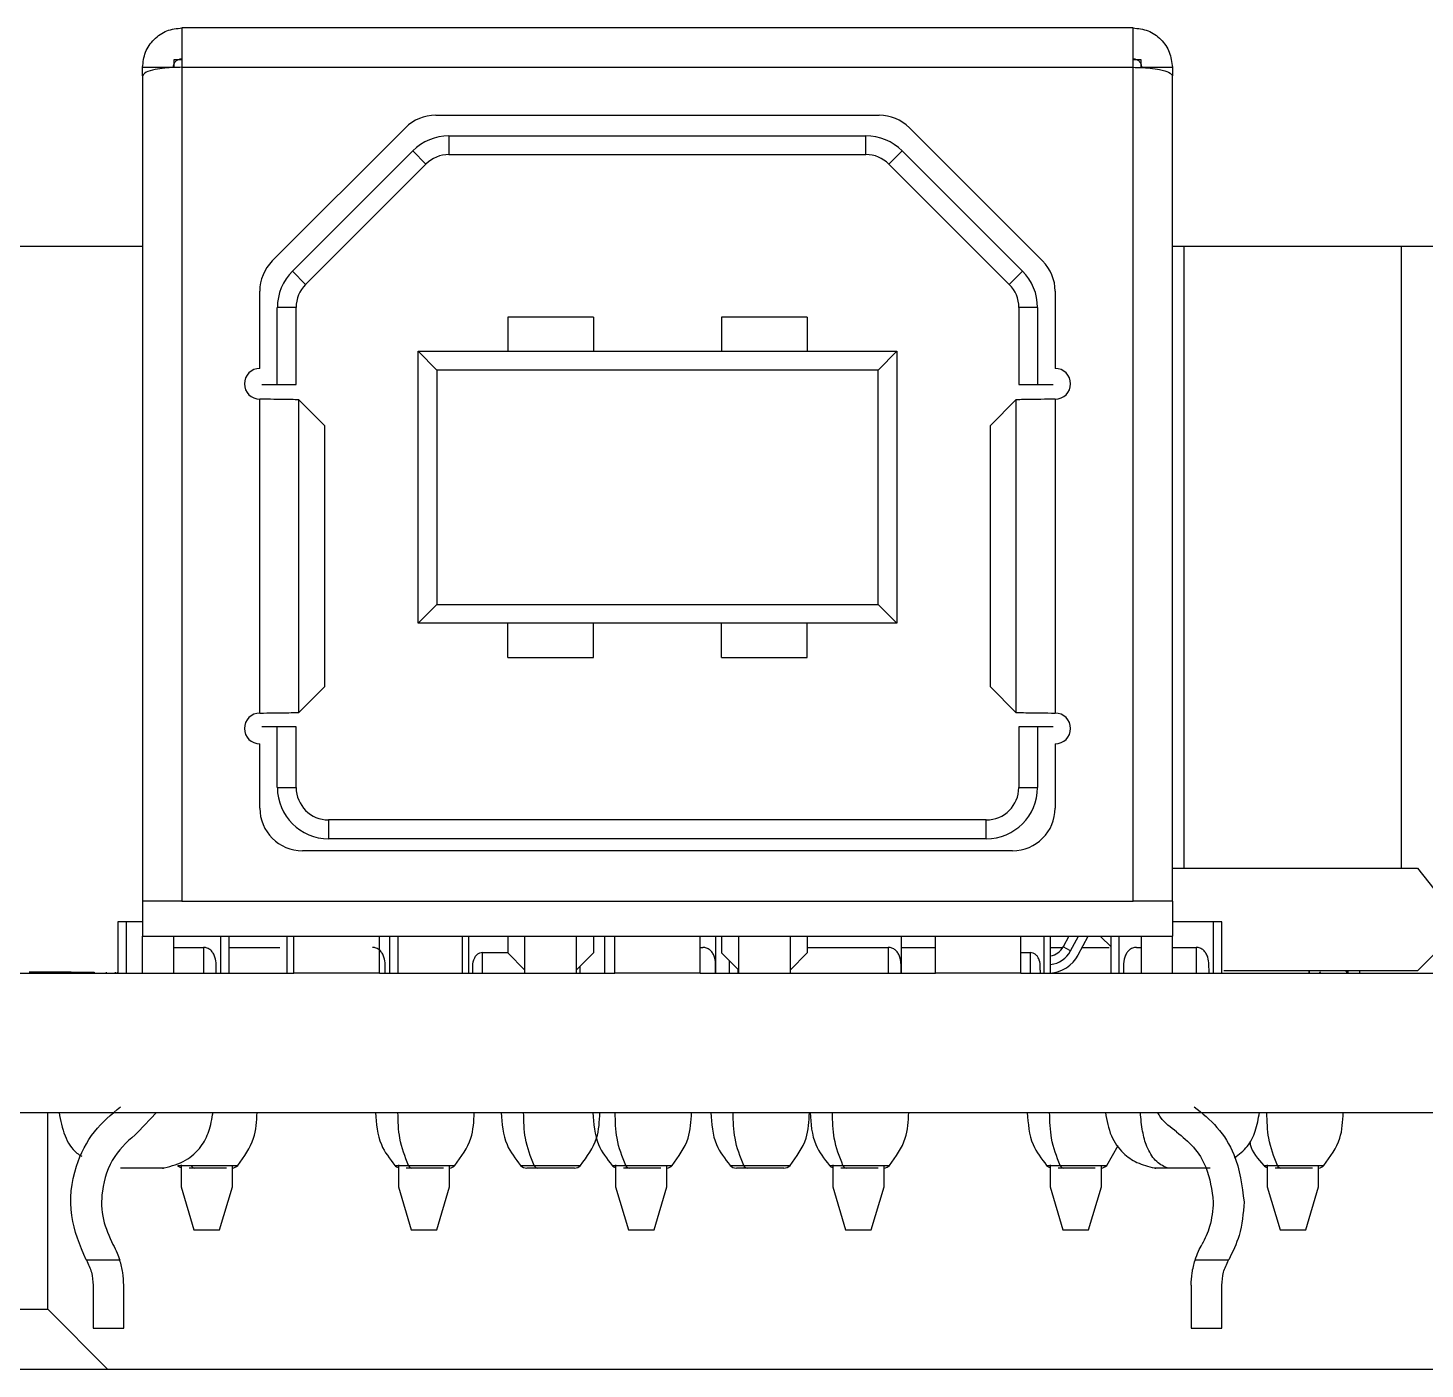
# Model space of a CAD drawing. Header units: millimetres. Extents: x -2889 to 8174, y 2447 to 8478.
# Drawn here: x 2700.736 to 2702.369, y 3463.22 to 3464.788 of the extents above; entities that cross this region are included whole.
import ezdxf

# ---------------------------------------------------------------- set-up
doc = ezdxf.new("R2010")
doc.units = ezdxf.units.MM

msp = doc.modelspace()

# ---------------------------------------------------------------- linework, layer by layer
at = {"color": 7, "linetype": 'Continuous', "lineweight": 25}
for p, q in [((2700.9157, 3464.7875), (2700.9157, 3464.7415)), ((2702.0277, 3464.7875), (2700.9157, 3464.7875)), ((2702.0277, 3464.7415), (2702.0277, 3464.7875)), ((2700.9067, 3464.7505), (2700.9157, 3464.7505)), ((2700.9067, 3464.7413), (2700.9067, 3464.7505)), ((2702.0277, 3464.7505), (2702.0367, 3464.7505)), ((2702.0367, 3464.7505), (2702.0367, 3464.7413)), ((2700.8697, 3464.7415), (2700.9057, 3464.7415)), ((2700.8697, 3464.7315), (2700.8697, 3464.7415)), ((2700.8697, 3464.7315), (2700.8697, 3463.7665)), ((2700.9157, 3464.7415), (2700.9157, 3463.7665)), ((2700.9157, 3464.7415), (2702.0277, 3464.7415)), ((2702.0277, 3463.7665), (2702.0277, 3464.7415)), ((2702.0377, 3464.7415), (2702.0737, 3464.7415)), ((2702.0737, 3464.7415), (2702.0737, 3464.7315)), ((2702.0737, 3463.7665), (2702.0737, 3464.7315)), ((2701.2124, 3464.6855), (2701.7309, 3464.6855)), ((2701.0213, 3464.5152), (2701.177, 3464.6709)), ((2701.7663, 3464.6709), (2701.922, 3464.5152)), ((2701.2279, 3464.6615), (2701.7154, 3464.6615)), ((2701.2279, 3464.6615), (2701.2279, 3464.6395)), ((2701.7154, 3464.6395), (2701.7154, 3464.6615)), ((2701.0448, 3464.5032), (2701.1855, 3464.6439)), ((2701.201, 3464.6284), (2701.1855, 3464.6439)), ((2701.2279, 3464.6395), (2701.7154, 3464.6395)), ((2701.7578, 3464.6439), (2701.7423, 3464.6284)), ((2701.7578, 3464.6439), (2701.8985, 3464.5032)), ((2701.0603, 3464.4877), (2701.201, 3464.6284)), ((2701.7423, 3464.6284), (2701.883, 3464.4877)), ((2700.5637, 3464.5325), (2700.8697, 3464.5325)), ((2702.0737, 3464.5325), (2702.0877, 3464.5325)), ((2702.0877, 3464.5325), (2702.3417, 3464.5325)), ((2702.0877, 3463.805), (2702.0877, 3464.5325)), ((2702.3417, 3464.5325), (2702.5957, 3464.5325)), ((2702.3417, 3463.805), (2702.3417, 3464.5325)), ((2701.0448, 3464.5032), (2701.0603, 3464.4877)), ((2701.883, 3464.4877), (2701.8985, 3464.5032)), ((2701.0067, 3464.3895), (2701.0067, 3464.4798)), ((2701.9367, 3464.4798), (2701.9367, 3464.3895)), ((2701.0272, 3464.3705), (2701.0272, 3464.4608)), ((2701.0492, 3464.4608), (2701.0272, 3464.4608)), ((2701.0492, 3464.3705), (2701.0492, 3464.4608)), ((2701.8942, 3464.4608), (2701.8942, 3464.3705)), ((2701.9161, 3464.4608), (2701.8942, 3464.4608)), ((2701.9161, 3464.4608), (2701.9161, 3464.3705)), ((2701.3967, 3464.4495), (2701.2967, 3464.4495)), ((2701.2967, 3464.4495), (2701.2967, 3464.4095)), ((2701.3967, 3464.4495), (2701.3967, 3464.4095)), ((2701.6467, 3464.4495), (2701.5467, 3464.4495)), ((2701.5467, 3464.4495), (2701.5467, 3464.4095)), ((2701.6467, 3464.4495), (2701.6467, 3464.4095)), ((2701.1917, 3464.4095), (2701.7517, 3464.4095)), ((2701.2136, 3464.3876), (2701.1917, 3464.4095)), ((2701.1917, 3464.0915), (2701.1917, 3464.4095)), ((2701.7517, 3464.4095), (2701.7297, 3464.3876)), ((2701.7517, 3464.4095), (2701.7517, 3464.0915)), ((2701.7297, 3464.3876), (2701.2136, 3464.3876)), ((2701.2136, 3464.3876), (2701.2136, 3464.1135)), ((2701.7297, 3464.1135), (2701.7297, 3464.3876)), ((2701.0092, 3464.3705), (2701.0272, 3464.3705)), ((2701.0272, 3464.3705), (2701.0492, 3464.3705)), ((2701.8942, 3464.3705), (2701.9161, 3464.3705)), ((2701.9161, 3464.3705), (2701.9342, 3464.3705)), ((2701.0067, 3463.9865), (2701.0067, 3464.3535)), ((2701.0525, 3463.9873), (2701.0525, 3464.3527)), ((2701.0525, 3464.3527), (2701.0822, 3464.3229)), ((2701.8611, 3464.3229), (2701.8908, 3464.3527)), ((2701.8908, 3464.3527), (2701.8908, 3463.9873)), ((2701.9367, 3464.3535), (2701.9367, 3463.9865)), ((2701.0822, 3464.3229), (2701.0822, 3464.0172)), ((2701.8611, 3464.0172), (2701.8611, 3464.3229)), ((2701.2136, 3464.1135), (2701.1917, 3464.0915)), ((2701.2136, 3464.1135), (2701.7297, 3464.1135)), ((2701.7517, 3464.0915), (2701.7297, 3464.1135)), ((2701.7517, 3464.0915), (2701.1917, 3464.0915)), ((2701.2967, 3464.0515), (2701.2967, 3464.0915)), ((2701.3967, 3464.0515), (2701.3967, 3464.0915)), ((2701.5467, 3464.0515), (2701.5467, 3464.0915)), ((2701.6467, 3464.0515), (2701.6467, 3464.0915)), ((2701.2967, 3464.0515), (2701.3967, 3464.0515)), ((2701.5467, 3464.0515), (2701.6467, 3464.0515)), ((2701.0822, 3464.0172), (2701.0525, 3463.9873)), ((2701.8908, 3463.9873), (2701.8611, 3464.0172)), ((2701.0272, 3463.9705), (2701.0092, 3463.9705)), ((2701.0272, 3463.8995), (2701.0272, 3463.9705)), ((2701.0492, 3463.9705), (2701.0272, 3463.9705)), ((2701.0492, 3463.8995), (2701.0492, 3463.9705)), ((2701.8942, 3463.9705), (2701.8942, 3463.8995)), ((2701.9161, 3463.9705), (2701.8942, 3463.9705)), ((2701.9161, 3463.9705), (2701.9161, 3463.8995)), ((2701.9342, 3463.9705), (2701.9161, 3463.9705)), ((2701.0067, 3463.8755), (2701.0067, 3463.9505)), ((2701.9367, 3463.9505), (2701.9367, 3463.8755)), ((2701.0272, 3463.8995), (2701.0492, 3463.8995)), ((2701.8942, 3463.8995), (2701.9161, 3463.8995)), ((2701.0872, 3463.8615), (2701.0872, 3463.8396)), ((2701.8562, 3463.8615), (2701.0872, 3463.8615)), ((2701.8562, 3463.8396), (2701.8562, 3463.8615)), ((2701.8562, 3463.8396), (2701.0872, 3463.8396)), ((2701.8867, 3463.8255), (2701.0567, 3463.8255)), ((2702.0737, 3463.805), (2702.3602, 3463.805)), ((2702.3602, 3463.805), (2702.4002, 3463.755)), ((2700.8697, 3463.7665), (2700.8697, 3463.7255)), ((2700.9157, 3463.7665), (2700.8697, 3463.7665)), ((2700.9157, 3463.7665), (2702.0277, 3463.7665)), ((2702.0737, 3463.7665), (2702.0277, 3463.7665)), ((2702.0737, 3463.7665), (2702.0737, 3463.7255)), ((2700.8408, 3463.7425), (2700.8408, 3463.6825)), ((2700.8508, 3463.7425), (2700.8408, 3463.7425)), ((2700.8508, 3463.6825), (2700.8508, 3463.7425)), ((2700.8697, 3463.7425), (2700.8508, 3463.7425)), ((2702.1216, 3463.7425), (2702.0737, 3463.7425)), ((2702.1216, 3463.7425), (2702.1216, 3463.6825)), ((2702.1316, 3463.7425), (2702.1216, 3463.7425)), ((2702.1316, 3463.6825), (2702.1316, 3463.7425)), ((2700.8697, 3463.7255), (2702.0737, 3463.7255)), ((2700.8697, 3463.6825), (2700.8697, 3463.7255)), ((2700.9057, 3463.7255), (2700.9057, 3463.6825)), ((2700.9708, 3463.6825), (2700.9708, 3463.7255)), ((2701.0384, 3463.7255), (2701.0384, 3463.6825)), ((2701.0467, 3463.6825), (2701.0467, 3463.7255)), ((2701.1467, 3463.6825), (2701.1467, 3463.7255)), ((2701.1684, 3463.6825), (2701.1684, 3463.7255)), ((2701.2433, 3463.7255), (2701.2433, 3463.6825)), ((2701.2967, 3463.7255), (2701.2967, 3463.706)), ((2701.3167, 3463.6825), (2701.3167, 3463.7255)), ((2701.3767, 3463.7255), (2701.3767, 3463.6825)), ((2701.3967, 3463.7255), (2701.3967, 3463.706)), ((2701.4097, 3463.7255), (2701.4097, 3463.6825)), ((2701.4217, 3463.6825), (2701.4217, 3463.7255)), ((2701.5217, 3463.6825), (2701.5217, 3463.7255)), ((2701.5397, 3463.7255), (2701.5397, 3463.6825)), ((2701.5467, 3463.7255), (2701.5467, 3463.706)), ((2701.5667, 3463.6825), (2701.5667, 3463.7255)), ((2701.6267, 3463.7255), (2701.6267, 3463.6825)), ((2701.6467, 3463.7255), (2701.6467, 3463.706)), ((2701.7565, 3463.7255), (2701.7565, 3463.6825)), ((2701.7967, 3463.6825), (2701.7967, 3463.7255)), ((2701.8967, 3463.6825), (2701.8967, 3463.7255)), ((2701.9314, 3463.6825), (2701.9314, 3463.7255)), ((2701.9526, 3463.7255), (2701.9459, 3463.7131)), ((2701.9636, 3463.7037), (2701.9753, 3463.7255)), ((2701.9902, 3463.725), (2701.9902, 3463.7255)), ((2702.0016, 3463.7136), (2701.9902, 3463.725)), ((2702.0016, 3463.7255), (2702.0016, 3463.6825)), ((2702.0377, 3463.6825), (2702.0377, 3463.7255)), ((2702.0737, 3463.6825), (2702.0737, 3463.7255)), ((2702.4002, 3463.725), (2702.3602, 3463.685)), ((2700.9057, 3463.7125), (2700.9408, 3463.7125)), ((2700.9708, 3463.7125), (2701.0303, 3463.7125)), ((2701.2673, 3463.7065), (2701.2967, 3463.7065)), ((2701.3167, 3463.686), (2701.2967, 3463.706)), ((2701.3767, 3463.686), (2701.3967, 3463.706)), ((2701.5217, 3463.7125), (2701.5247, 3463.7125)), ((2701.5667, 3463.686), (2701.5467, 3463.706)), ((2701.6267, 3463.686), (2701.6467, 3463.706)), ((2701.6467, 3463.7125), (2701.7415, 3463.7125)), ((2701.7565, 3463.7125), (2701.7967, 3463.7125)), ((2701.8967, 3463.7065), (2701.9074, 3463.7065)), ((2701.9314, 3463.7125), (2701.9456, 3463.7125)), ((2701.9548, 3463.7084), (2701.9459, 3463.7131)), ((2701.9683, 3463.7125), (2701.9997, 3463.7125)), ((2702.0316, 3463.7125), (2702.0377, 3463.7125)), ((2702.0737, 3463.7125), (2702.1016, 3463.7125)), ((2701.3808, 3463.6902), (2701.3808, 3463.6825)), ((2701.5658, 3463.6869), (2701.5658, 3463.6825)), ((2700.1797, 3463.6825), (2701.0467, 3463.6825)), ((2700.7863, 3463.6835), (2700.7369, 3463.6835)), ((2700.7863, 3463.6835), (2700.7863, 3463.6825)), ((2700.7863, 3463.6835), (2700.8132, 3463.6835)), ((2700.8132, 3463.6835), (2700.8132, 3463.6825)), ((2700.827, 3463.6835), (2700.827, 3463.6825)), ((2700.8375, 3463.6835), (2700.8375, 3463.6825)), ((2700.8401, 3463.6835), (2700.8401, 3463.6825)), ((2701.1467, 3463.6825), (2701.0467, 3463.6825)), ((2701.1467, 3463.6825), (2701.4217, 3463.6825)), ((2701.4097, 3463.6827), (2701.4097, 3463.6825)), ((2701.5217, 3463.6825), (2701.4217, 3463.6825)), ((2701.5217, 3463.6825), (2701.7967, 3463.6825)), ((2701.5397, 3463.6827), (2701.5397, 3463.6825)), ((2701.5658, 3463.6835), (2701.5667, 3463.6835)), ((2701.7565, 3463.6827), (2701.7565, 3463.6825)), ((2701.8967, 3463.6825), (2701.7967, 3463.6825)), ((2701.8967, 3463.6825), (2703.9497, 3463.6825)), ((2702.3602, 3463.685), (2702.1339, 3463.685)), ((2702.2337, 3463.685), (2702.2337, 3463.6825)), ((2702.2337, 3463.6827), (2702.2337, 3463.6825)), ((2702.2771, 3463.6845), (2702.2771, 3463.685)), ((2702.2924, 3463.685), (2702.2924, 3463.6825)), ((2702.2924, 3463.6827), (2702.2924, 3463.6825)), ((2700.1797, 3463.5195), (2705.5397, 3463.5195)), ((2700.7587, 3463.2895), (2700.7587, 3463.5195)), ((2700.8858, 3463.5195), (2700.8646, 3463.4968)), ((2701.9969, 3463.4577), (2702.0104, 3463.4808)), ((2700.9147, 3463.4583), (2700.9147, 3463.4325)), ((2701.1687, 3463.4583), (2701.1687, 3463.4325)), ((2701.4227, 3463.4583), (2701.4227, 3463.4325)), ((2701.6767, 3463.4583), (2701.6767, 3463.4325)), ((2701.9307, 3463.4583), (2701.9307, 3463.4325)), ((2702.1847, 3463.4583), (2702.1847, 3463.4325)), ((2700.8931, 3463.4545), (2700.845, 3463.4545)), ((2700.9306, 3463.4545), (2700.924, 3463.4545)), ((2700.9676, 3463.4545), (2700.9306, 3463.4545)), ((2700.9747, 3463.4325), (2700.9747, 3463.4564)), ((2701.1846, 3463.4545), (2701.178, 3463.4545)), ((2701.2216, 3463.4545), (2701.1846, 3463.4545)), ((2701.2287, 3463.4325), (2701.2287, 3463.4564)), ((2701.3315, 3463.4545), (2701.3189, 3463.4545)), ((2701.3745, 3463.4545), (2701.3315, 3463.4545)), ((2701.4386, 3463.4545), (2701.432, 3463.4545)), ((2701.4756, 3463.4545), (2701.4386, 3463.4545)), ((2701.4827, 3463.4325), (2701.4827, 3463.4564)), ((2701.5765, 3463.4545), (2701.5639, 3463.4545)), ((2701.6195, 3463.4545), (2701.5765, 3463.4545)), ((2701.6926, 3463.4545), (2701.686, 3463.4545)), ((2701.7296, 3463.4545), (2701.6926, 3463.4545)), ((2701.7367, 3463.4325), (2701.7367, 3463.4564)), ((2701.9466, 3463.4545), (2701.94, 3463.4545)), ((2701.9836, 3463.4545), (2701.9466, 3463.4545)), ((2701.9907, 3463.4325), (2701.9907, 3463.4564)), ((2702.0685, 3463.4545), (2702.0544, 3463.4545)), ((2702.1166, 3463.4545), (2702.0685, 3463.4545)), ((2702.2006, 3463.4545), (2702.194, 3463.4545)), ((2702.2376, 3463.4545), (2702.2006, 3463.4545)), ((2702.2447, 3463.4325), (2702.2447, 3463.4564)), ((2700.9147, 3463.4325), (2700.9297, 3463.3825)), ((2700.9597, 3463.3825), (2700.9747, 3463.4325)), ((2701.1687, 3463.4325), (2701.1837, 3463.3825)), ((2701.2137, 3463.3825), (2701.2287, 3463.4325)), ((2701.4227, 3463.4325), (2701.4377, 3463.3825)), ((2701.4677, 3463.3825), (2701.4827, 3463.4325)), ((2701.6767, 3463.4325), (2701.6917, 3463.3825)), ((2701.7217, 3463.3825), (2701.7367, 3463.4325)), ((2701.9307, 3463.4325), (2701.9457, 3463.3825)), ((2701.9757, 3463.3825), (2701.9907, 3463.4325)), ((2702.1847, 3463.4325), (2702.1997, 3463.3825)), ((2702.2297, 3463.3825), (2702.2447, 3463.4325)), ((2700.9297, 3463.3825), (2700.9597, 3463.3825)), ((2701.1837, 3463.3825), (2701.2137, 3463.3825)), ((2701.4377, 3463.3825), (2701.4677, 3463.3825)), ((2701.6917, 3463.3825), (2701.7217, 3463.3825)), ((2701.9457, 3463.3825), (2701.9757, 3463.3825)), ((2702.1997, 3463.3825), (2702.2297, 3463.3825)), ((2700.804, 3463.3469), (2700.8037, 3463.3473)), ((2700.8431, 3463.3469), (2700.804, 3463.3469)), ((2702.1393, 3463.3469), (2702.1003, 3463.3469)), ((2700.8117, 3463.3175), (2700.8117, 3463.2675)), ((2700.8477, 3463.2675), (2700.8477, 3463.3175)), ((2702.0957, 3463.3175), (2702.0957, 3463.2675)), ((2702.1317, 3463.2675), (2702.1317, 3463.3175)), ((2700.0587, 3463.2895), (2700.7587, 3463.2895)), ((2700.8287, 3463.2195), (2700.7587, 3463.2895)), ((2700.8117, 3463.2675), (2700.8477, 3463.2675)), ((2702.0957, 3463.2675), (2702.1317, 3463.2675)), ((2697.6625, 3463.2195), (2704.4523, 3463.2195))]:
    msp.add_line(p, q, dxfattribs=at)
at = {"color": 8, "linetype": 'Continuous', "lineweight": 25}
for p, q in [((2700.9608, 3463.7255), (2700.9608, 3463.6825)), ((2701.1584, 3463.7255), (2701.1584, 3463.6825)), ((2701.2513, 3463.6825), (2701.2513, 3463.7255)), ((2701.9234, 3463.7255), (2701.9234, 3463.6825)), ((2701.9548, 3463.7084), (2701.9639, 3463.7255)), ((2702.0116, 3463.6825), (2702.0116, 3463.7255)), ((2701.5558, 3463.6825), (2701.5558, 3463.6969)), ((2702.2791, 3463.6825), (2702.2791, 3463.685)), ((2700.9107, 3463.4577), (2700.9147, 3463.4577)), ((2700.9152, 3463.4577), (2700.9266, 3463.4577)), ((2700.9266, 3463.4577), (2700.9809, 3463.4577)), ((2701.1647, 3463.4577), (2701.1687, 3463.4577)), ((2701.1692, 3463.4577), (2701.1806, 3463.4577)), ((2701.1806, 3463.4577), (2701.2349, 3463.4577)), ((2701.3116, 3463.4577), (2701.3275, 3463.4577)), ((2701.3275, 3463.4577), (2701.3818, 3463.4577)), ((2701.4187, 3463.4577), (2701.4227, 3463.4577)), ((2701.4232, 3463.4577), (2701.4346, 3463.4577)), ((2701.4346, 3463.4577), (2701.4889, 3463.4577)), ((2701.5566, 3463.4577), (2701.5725, 3463.4577)), ((2701.5725, 3463.4577), (2701.6268, 3463.4577)), ((2701.6727, 3463.4577), (2701.6767, 3463.4577)), ((2701.6772, 3463.4577), (2701.6886, 3463.4577)), ((2701.6886, 3463.4577), (2701.7429, 3463.4577)), ((2701.9267, 3463.4577), (2701.9307, 3463.4577)), ((2701.9312, 3463.4577), (2701.9426, 3463.4577)), ((2701.9426, 3463.4577), (2701.9969, 3463.4577)), ((2702.1807, 3463.4577), (2702.1847, 3463.4577)), ((2702.1852, 3463.4577), (2702.1966, 3463.4577)), ((2702.1966, 3463.4577), (2702.2509, 3463.4577)), ((2700.844, 3463.4547), (2700.895, 3463.4547)), ((2702.0525, 3463.4547), (2702.0675, 3463.4547)), ((2702.0675, 3463.4547), (2702.1181, 3463.4547))]:
    msp.add_line(p, q, dxfattribs=at)
at = {"color": 7, "linetype": 'Continuous', "lineweight": 25}
for centre, radius, start, end in [((2701.2124, 3464.6355), 0.05, 90, 135), ((2701.7309, 3464.6355), 0.05, 45, 90), ((2701.2279, 3464.6015), 0.0599, 90, 135), ((2701.7154, 3464.6015), 0.0599, 45, 90), ((2701.2279, 3464.6015), 0.038, 90, 135), ((2701.7154, 3464.6015), 0.038, 45, 90), ((2701.0567, 3464.4798), 0.05, 135, 180), ((2701.0872, 3464.4608), 0.0599, 135, 180), ((2701.8562, 3464.4608), 0.0599, 0, 45), ((2701.8867, 3464.4798), 0.05, 0, 45), ((2701.0872, 3464.4608), 0.038, 135, 180), ((2701.8562, 3464.4608), 0.038, 0, 45), ((2701.0067, 3464.3715), 0.018, 90, 270), ((2701.9367, 3464.3715), 0.018, 0, 90), ((2701.9367, 3464.3715), 0.018, 270, 0), ((2701.0067, 3463.9685), 0.018, 90, 270), ((2701.9367, 3463.9685), 0.018, 0, 90), ((2701.9367, 3463.9685), 0.018, 270, 0), ((2701.0872, 3463.8995), 0.0599, 180, 270), ((2701.0872, 3463.8995), 0.038, 180, 270), ((2701.8562, 3463.8995), 0.0599, 270, 0), ((2701.8562, 3463.8995), 0.038, 270, 0), ((2701.0567, 3463.8755), 0.05, 180, 270), ((2701.8867, 3463.8755), 0.05, 270, 0), ((2701.9283, 3463.7225), 0.04, 273.3718, 331.8518), ((2701.9283, 3463.7225), 0.02, 278.7784, 331.8518), ((2702.2451, 3463.6845), 0.002, 270, 0), ((2702.2791, 3463.6845), 0.002, 180, 270), ((2700.918, 3463.4645), 0.01, 222.988, 250.4664), ((2700.9312, 3463.4594), 0.00493, 200.2988, 262.7168), ((2700.9736, 3463.4645), 0.01, 276.0935, 317.012), ((2701.172, 3463.4645), 0.01, 222.988, 250.4664), ((2701.1852, 3463.4594), 0.00493, 200.2988, 262.7168), ((2701.2276, 3463.4645), 0.01, 276.0935, 317.012), ((2701.3189, 3463.4645), 0.01, 222.988, 270), ((2701.3321, 3463.4594), 0.00493, 200.2988, 262.7168), ((2701.3745, 3463.4645), 0.01, 270, 317.012), ((2701.426, 3463.4645), 0.01, 222.988, 250.4664), ((2701.4392, 3463.4594), 0.00493, 200.2988, 262.7168), ((2701.4816, 3463.4645), 0.01, 276.0935, 317.012), ((2701.5639, 3463.4645), 0.01, 222.988, 270), ((2701.5771, 3463.4594), 0.00493, 200.2988, 262.7168), ((2701.6195, 3463.4645), 0.01, 270, 317.012), ((2701.68, 3463.4645), 0.01, 222.988, 250.4664), ((2701.6932, 3463.4594), 0.00493, 200.2988, 262.7168), ((2701.7356, 3463.4645), 0.01, 276.0935, 317.012), ((2701.934, 3463.4645), 0.01, 222.988, 250.4664), ((2701.9472, 3463.4594), 0.00493, 200.2988, 262.7168), ((2701.9896, 3463.4645), 0.01, 276.0935, 317.012), ((2702.188, 3463.4645), 0.01, 222.988, 250.4664), ((2702.2012, 3463.4594), 0.00493, 200.2988, 262.7168), ((2702.2436, 3463.4645), 0.01, 276.0935, 317.012), ((2700.8931, 3463.4645), 0.01, 270, 280.8786), ((2702.0544, 3463.4645), 0.01, 259.1214, 270), ((2702.0685, 3463.4577), 0.0031, 250.4075, 269.8408)]:
    msp.add_arc(centre, radius, start, end, dxfattribs=at)
at = {"color": 8, "linetype": 'Continuous', "lineweight": 25}
for centre, radius, start, end in [((2701.9283, 3463.7225), 0.03, 275.8395, 331.8518), ((2702.278, 3463.6845), 0.000837, 141.3508, 178.2804)]:
    msp.add_arc(centre, radius, start, end, dxfattribs=at)
at = {"color": 7, "linetype": 'Continuous', "lineweight": 25}
for points in [[(2700.8697, 3464.7415), (2700.8703, 3464.7476), (2700.8717, 3464.7596), (2700.8824, 3464.7748), (2700.8976, 3464.7855), (2700.9096, 3464.7869), (2700.9157, 3464.7875)], [(2702.0277, 3464.7875), (2702.0337, 3464.7869), (2702.0457, 3464.7855), (2702.0609, 3464.7748), (2702.0716, 3464.7596), (2702.073, 3464.7476), (2702.0737, 3464.7415)], [(2700.9057, 3464.7415), (2700.9058, 3464.7429), (2700.9061, 3464.7455), (2700.9084, 3464.7488), (2700.9117, 3464.7511), (2700.9143, 3464.7514), (2700.9157, 3464.7515)], [(2702.0277, 3464.7515), (2702.029, 3464.7514), (2702.0316, 3464.7511), (2702.0349, 3464.7488), (2702.0372, 3464.7455), (2702.0375, 3464.7429), (2702.0377, 3464.7415)], [(2701.0525, 3464.3527), (2701.0514, 3464.3528), (2701.0491, 3464.3529), (2701.0384, 3464.3531), (2701.0237, 3464.3533), (2701.0123, 3464.3535), (2701.0067, 3464.3535)], [(2701.9367, 3464.3535), (2701.931, 3464.3535), (2701.9196, 3464.3533), (2701.9049, 3464.3531), (2701.8942, 3464.3529), (2701.8919, 3464.3528), (2701.8908, 3464.3527)], [(2701.0067, 3463.9865), (2701.0123, 3463.9866), (2701.0237, 3463.9867), (2701.0384, 3463.9869), (2701.0491, 3463.9871), (2701.0514, 3463.9873), (2701.0525, 3463.9873)], [(2701.8908, 3463.9873), (2701.8919, 3463.9873), (2701.8942, 3463.9871), (2701.9049, 3463.9869), (2701.9196, 3463.9867), (2701.931, 3463.9866), (2701.9367, 3463.9865)]]:
    msp.add_open_spline(points, degree=3, dxfattribs=at)
for points, knots in [([(2700.9157, 3464.7415), (2700.9125, 3464.7415), (2700.9056, 3464.7414), (2700.8947, 3464.7406), (2700.8828, 3464.7388), (2700.8721, 3464.7357), (2700.8705, 3464.733), (2700.8697, 3464.7315)], [0, 0, 0, 0, 0.129551, 0.285142, 0.469624, 0.722177, 1, 1, 1, 1]), ([(2702.0277, 3464.7415), (2702.0308, 3464.7415), (2702.0377, 3464.7414), (2702.0486, 3464.7406), (2702.0605, 3464.7388), (2702.0712, 3464.7357), (2702.0728, 3464.733), (2702.0737, 3464.7315)], [0, 0, 0, 0, 0.129551, 0.285142, 0.469624, 0.722177, 1, 1, 1, 1]), ([(2700.9408, 3463.7125), (2700.9408, 3463.7106), (2700.9408, 3463.7067), (2700.9408, 3463.699), (2700.9408, 3463.6907), (2700.9408, 3463.6851), (2700.9408, 3463.6825)], [0, 0, 0, 0, 0.250903, 0.521662, 0.775477, 1, 1, 1, 1]), ([(2700.9558, 3463.6825), (2700.9558, 3463.6847), (2700.9558, 3463.6875), (2700.9558, 3463.6907), (2700.9557, 3463.6948), (2700.955, 3463.6999), (2700.9525, 3463.7057), (2700.9494, 3463.7094), (2700.9455, 3463.712), (2700.9423, 3463.7124), (2700.9408, 3463.7125)], [0, 0, 0, 0, 0.172485, 0.223651, 0.251437, 0.499994, 0.631714, 0.750415, 0.87803, 1, 1, 1, 1]), ([(2701.1534, 3463.6825), (2701.1534, 3463.6847), (2701.1534, 3463.6875), (2701.1533, 3463.6907), (2701.1532, 3463.6948), (2701.1526, 3463.6999), (2701.1501, 3463.7057), (2701.147, 3463.7094), (2701.1431, 3463.712), (2701.1399, 3463.7124), (2701.1384, 3463.7125)], [0, 0, 0, 0, 0.172485, 0.223651, 0.251437, 0.499994, 0.631714, 0.750415, 0.87803, 1, 1, 1, 1]), ([(2701.2673, 3463.7065), (2701.266, 3463.7064), (2701.2635, 3463.7062), (2701.2603, 3463.704), (2701.2579, 3463.701), (2701.2558, 3463.6961), (2701.2553, 3463.6915), (2701.2553, 3463.6865), (2701.2553, 3463.6843), (2701.2553, 3463.6825)], [0, 0, 0, 0, 0.123658, 0.250155, 0.371737, 0.50054, 0.777579, 0.829182, 1, 1, 1, 1]), ([(2701.2673, 3463.6825), (2701.2673, 3463.6846), (2701.2673, 3463.689), (2701.2673, 3463.6957), (2701.2673, 3463.7018), (2701.2673, 3463.705), (2701.2673, 3463.7065)], [0, 0, 0, 0, 0.224189, 0.476934, 0.747472, 1, 1, 1, 1]), ([(2701.5397, 3463.6846), (2701.5397, 3463.6866), (2701.5397, 3463.6892), (2701.5397, 3463.6922), (2701.5396, 3463.6961), (2701.5388, 3463.701), (2701.5361, 3463.7064), (2701.533, 3463.7097), (2701.5292, 3463.7121), (2701.5262, 3463.7124), (2701.5247, 3463.7125)], [0, 0, 0, 0, 0.168551, 0.220862, 0.251873, 0.500225, 0.630483, 0.749879, 0.877257, 1, 1, 1, 1]), ([(2701.7415, 3463.7125), (2701.7415, 3463.7108), (2701.7415, 3463.707), (2701.7415, 3463.6993), (2701.7415, 3463.6907), (2701.7415, 3463.6851), (2701.7415, 3463.6825)], [0, 0, 0, 0, 0.243502, 0.520317, 0.782298, 1, 1, 1, 1]), ([(2701.7565, 3463.6846), (2701.7565, 3463.6866), (2701.7565, 3463.6892), (2701.7565, 3463.6922), (2701.7563, 3463.6961), (2701.7556, 3463.701), (2701.7529, 3463.7064), (2701.7498, 3463.7097), (2701.746, 3463.7121), (2701.743, 3463.7124), (2701.7415, 3463.7125)], [0, 0, 0, 0, 0.168551, 0.220862, 0.251873, 0.500225, 0.630483, 0.749879, 0.877257, 1, 1, 1, 1]), ([(2701.9074, 3463.7065), (2701.9074, 3463.705), (2701.9074, 3463.7019), (2701.9074, 3463.6957), (2701.9074, 3463.689), (2701.9074, 3463.6846), (2701.9074, 3463.6825)], [0, 0, 0, 0, 0.250903, 0.521662, 0.775477, 1, 1, 1, 1]), ([(2701.9194, 3463.6825), (2701.9194, 3463.6843), (2701.9193, 3463.6865), (2701.9193, 3463.689), (2701.9193, 3463.6923), (2701.9187, 3463.6964), (2701.9167, 3463.7011), (2701.9143, 3463.704), (2701.9111, 3463.7061), (2701.9086, 3463.7064), (2701.9074, 3463.7065)], [0, 0, 0, 0, 0.172485, 0.223651, 0.251437, 0.499994, 0.631714, 0.750415, 0.87803, 1, 1, 1, 1]), ([(2702.0316, 3463.7125), (2702.03, 3463.7124), (2702.0269, 3463.7121), (2702.0229, 3463.7093), (2702.0199, 3463.7057), (2702.0172, 3463.6995), (2702.0166, 3463.6937), (2702.0166, 3463.6875), (2702.0166, 3463.6847), (2702.0166, 3463.6825)], [0, 0, 0, 0, 0.123658, 0.250155, 0.371737, 0.50054, 0.777579, 0.829182, 1, 1, 1, 1]), ([(2702.1016, 3463.7125), (2702.1016, 3463.7106), (2702.1016, 3463.7067), (2702.1016, 3463.699), (2702.1016, 3463.6907), (2702.1016, 3463.6851), (2702.1016, 3463.6825)], [0, 0, 0, 0, 0.250903, 0.521662, 0.775477, 1, 1, 1, 1]), ([(2702.1166, 3463.6825), (2702.1166, 3463.6847), (2702.1166, 3463.6875), (2702.1165, 3463.6907), (2702.1165, 3463.6948), (2702.1158, 3463.6999), (2702.1133, 3463.7057), (2702.1102, 3463.7094), (2702.1063, 3463.712), (2702.1031, 3463.7124), (2702.1016, 3463.7125)], [0, 0, 0, 0, 0.172485, 0.223651, 0.251437, 0.499994, 0.631714, 0.750415, 0.87803, 1, 1, 1, 1]), ([(2701.4097, 3463.6846), (2701.4097, 3463.6842), (2701.4097, 3463.6836), (2701.4097, 3463.683), (2701.4097, 3463.6827)], [0, 0, 0, 0, 0.559998, 1, 1, 1, 1]), ([(2701.5397, 3463.6827), (2701.5397, 3463.6831), (2701.5397, 3463.6837), (2701.5397, 3463.6843), (2701.5397, 3463.6846)], [0, 0, 0, 0, 0.55999, 1, 1, 1, 1]), ([(2701.7565, 3463.6827), (2701.7565, 3463.6831), (2701.7565, 3463.6837), (2701.7565, 3463.6843), (2701.7565, 3463.6846)], [0, 0, 0, 0, 0.55999, 1, 1, 1, 1]), ([(2702.2337, 3463.6827), (2702.2337, 3463.6831), (2702.2337, 3463.6837), (2702.2337, 3463.6843), (2702.2337, 3463.6846)], [0, 0, 0, 0, 0.55999, 1, 1, 1, 1]), ([(2702.2924, 3463.6846), (2702.2924, 3463.6842), (2702.2924, 3463.6836), (2702.2924, 3463.683), (2702.2924, 3463.6827)], [0, 0, 0, 0, 0.559998, 1, 1, 1, 1]), ([(2700.8037, 3463.3473), (2700.7966, 3463.3642), (2700.7817, 3463.3992), (2700.7883, 3463.4537), (2700.8106, 3463.4982), (2700.8331, 3463.5172), (2700.844, 3463.5263)], [0, 0, 0, 0, 0.271393, 0.562216, 0.788696, 1, 1, 1, 1]), ([(2702.0993, 3463.5263), (2702.1086, 3463.5187), (2702.1275, 3463.5031), (2702.1513, 3463.4654), (2702.1551, 3463.4339), (2702.1575, 3463.4148)], [0, 0, 0, 0, 0.277006, 0.562161, 1, 1, 1, 1]), ([(2700.772, 3463.5195), (2700.7737, 3463.5103), (2700.777, 3463.4931), (2700.7878, 3463.4751), (2700.7966, 3463.4695), (2700.7985, 3463.4683)], [0, 0, 0, 0, 0.474291, 0.887721, 1, 1, 1, 1]), ([(2700.895, 3463.4547), (2700.9036, 3463.4571), (2700.9201, 3463.4615), (2700.9382, 3463.478), (2700.9485, 3463.498), (2700.9508, 3463.5121), (2700.952, 3463.5195)], [0, 0, 0, 0, 0.2849397, 0.5440736, 0.7577564, 1, 1, 1, 1]), ([(2700.9809, 3463.4577), (2700.9883, 3463.4679), (2701.0019, 3463.4864), (2701.003, 3463.5092), (2701.0035, 3463.5195)], [0, 0, 0, 0, 0.547105, 1, 1, 1, 1]), ([(2701.1421, 3463.5195), (2701.143, 3463.5065), (2701.1446, 3463.4835), (2701.1586, 3463.4655), (2701.1647, 3463.4577)], [0, 0, 0, 0, 0.568245, 1, 1, 1, 1]), ([(2701.1806, 3463.4577), (2701.1765, 3463.4679), (2701.1691, 3463.4864), (2701.1685, 3463.5092), (2701.1682, 3463.5195)], [0, 0, 0, 0, 0.547105, 1, 1, 1, 1]), ([(2701.2349, 3463.4577), (2701.2423, 3463.4679), (2701.2559, 3463.4864), (2701.257, 3463.5092), (2701.2575, 3463.5195)], [0, 0, 0, 0, 0.547105, 1, 1, 1, 1]), ([(2701.289, 3463.5195), (2701.2899, 3463.5065), (2701.2915, 3463.4835), (2701.3056, 3463.4655), (2701.3116, 3463.4577)], [0, 0, 0, 0, 0.568245, 1, 1, 1, 1]), ([(2701.3275, 3463.4577), (2701.3234, 3463.4679), (2701.316, 3463.4864), (2701.3154, 3463.5092), (2701.3152, 3463.5195)], [0, 0, 0, 0, 0.547105, 1, 1, 1, 1]), ([(2701.3818, 3463.4577), (2701.3893, 3463.4679), (2701.4028, 3463.4864), (2701.4039, 3463.5092), (2701.4044, 3463.5195)], [0, 0, 0, 0, 0.547105, 1, 1, 1, 1]), ([(2701.3961, 3463.5195), (2701.397, 3463.5065), (2701.3986, 3463.4835), (2701.4126, 3463.4655), (2701.4187, 3463.4577)], [0, 0, 0, 0, 0.568245, 1, 1, 1, 1]), ([(2701.4346, 3463.4577), (2701.4305, 3463.4679), (2701.4231, 3463.4864), (2701.4225, 3463.5092), (2701.4222, 3463.5195)], [0, 0, 0, 0, 0.547105, 1, 1, 1, 1]), ([(2701.4889, 3463.4577), (2701.4963, 3463.4679), (2701.5099, 3463.4864), (2701.511, 3463.5092), (2701.5115, 3463.5195)], [0, 0, 0, 0, 0.547105, 1, 1, 1, 1]), ([(2701.534, 3463.5195), (2701.5349, 3463.5065), (2701.5365, 3463.4835), (2701.5506, 3463.4655), (2701.5566, 3463.4577)], [0, 0, 0, 0, 0.568245, 1, 1, 1, 1]), ([(2701.5725, 3463.4577), (2701.5684, 3463.4679), (2701.561, 3463.4864), (2701.5604, 3463.5092), (2701.5602, 3463.5195)], [0, 0, 0, 0, 0.547105, 1, 1, 1, 1]), ([(2701.6268, 3463.4577), (2701.6343, 3463.4679), (2701.6478, 3463.4864), (2701.6489, 3463.5092), (2701.6494, 3463.5195)], [0, 0, 0, 0, 0.547105, 1, 1, 1, 1]), ([(2701.6501, 3463.5195), (2701.651, 3463.5065), (2701.6526, 3463.4835), (2701.6666, 3463.4655), (2701.6727, 3463.4577)], [0, 0, 0, 0, 0.568245, 1, 1, 1, 1]), ([(2701.6886, 3463.4577), (2701.6845, 3463.4679), (2701.6771, 3463.4864), (2701.6765, 3463.5092), (2701.6762, 3463.5195)], [0, 0, 0, 0, 0.547105, 1, 1, 1, 1]), ([(2701.7429, 3463.4577), (2701.7503, 3463.4679), (2701.7639, 3463.4864), (2701.765, 3463.5092), (2701.7655, 3463.5195)], [0, 0, 0, 0, 0.547105, 1, 1, 1, 1]), ([(2701.9041, 3463.5195), (2701.905, 3463.5065), (2701.9066, 3463.4835), (2701.9206, 3463.4655), (2701.9267, 3463.4577)], [0, 0, 0, 0, 0.568245, 1, 1, 1, 1]), ([(2701.9426, 3463.4577), (2701.9385, 3463.4679), (2701.9311, 3463.4864), (2701.9305, 3463.5092), (2701.9302, 3463.5195)], [0, 0, 0, 0, 0.547105, 1, 1, 1, 1]), ([(2701.9955, 3463.5195), (2701.9971, 3463.5102), (2702.0002, 3463.4927), (2702.0142, 3463.4723), (2702.0325, 3463.4598), (2702.0456, 3463.4565), (2702.0525, 3463.4547)], [0, 0, 0, 0, 0.302199, 0.56562, 0.772234, 1, 1, 1, 1]), ([(2702.0675, 3463.4547), (2702.0627, 3463.4571), (2702.0537, 3463.4615), (2702.0438, 3463.478), (2702.0382, 3463.498), (2702.0369, 3463.5121), (2702.0363, 3463.5195)], [0, 0, 0, 0, 0.28494, 0.544074, 0.757756, 1, 1, 1, 1]), ([(2702.0787, 3463.4968), (2702.0718, 3463.502), (2702.063, 3463.5084), (2702.0576, 3463.5177), (2702.0565, 3463.5195)], [0, 0, 0, 0, 0.796123, 1, 1, 1, 1]), ([(2702.1464, 3463.4664), (2702.1518, 3463.4706), (2702.1625, 3463.4788), (2702.1719, 3463.4982), (2702.1742, 3463.5121), (2702.1755, 3463.5195)], [0, 0, 0, 0, 0.321171, 0.639323, 1, 1, 1, 1]), ([(2702.1966, 3463.4577), (2702.1925, 3463.4679), (2702.1851, 3463.4864), (2702.1845, 3463.5092), (2702.1842, 3463.5195)], [0, 0, 0, 0, 0.547105, 1, 1, 1, 1]), ([(2702.2509, 3463.4577), (2702.2583, 3463.4679), (2702.2719, 3463.4864), (2702.273, 3463.5092), (2702.2735, 3463.5195)], [0, 0, 0, 0, 0.547105, 1, 1, 1, 1]), ([(2700.8646, 3463.4968), (2700.8545, 3463.4879), (2700.8336, 3463.4693), (2700.8209, 3463.431), (2700.8216, 3463.3944), (2700.8307, 3463.3747), (2700.835, 3463.3652)], [0, 0, 0, 0, 0.271295, 0.562091, 0.788617, 1, 1, 1, 1]), ([(2702.0787, 3463.4968), (2702.0856, 3463.4912), (2702.0994, 3463.4797), (2702.1169, 3463.452), (2702.1198, 3463.4288), (2702.1215, 3463.4148)], [0, 0, 0, 0, 0.277006, 0.562161, 1, 1, 1, 1]), ([(2702.1642, 3463.4853), (2702.1644, 3463.4842), (2702.1661, 3463.4735), (2702.1738, 3463.4652), (2702.1807, 3463.4577)], [0, 0, 0, 0, 0.10481, 1, 1, 1, 1]), ([(2702.1215, 3463.4148), (2702.1208, 3463.4051), (2702.1195, 3463.3876), (2702.1117, 3463.372), (2702.1083, 3463.3652)], [0, 0, 0, 0, 0.560031, 1, 1, 1, 1]), ([(2702.1575, 3463.4148), (2702.1565, 3463.4015), (2702.1547, 3463.3779), (2702.1442, 3463.3567), (2702.1396, 3463.3473)], [0, 0, 0, 0, 0.5600315, 1, 1, 1, 1]), ([(2700.835, 3463.3652), (2700.8368, 3463.3619), (2700.8399, 3463.356), (2700.8421, 3463.3497), (2700.8431, 3463.3469)], [0, 0, 0, 0, 0.559982, 1, 1, 1, 1]), ([(2702.1003, 3463.3469), (2702.1015, 3463.3504), (2702.1037, 3463.3567), (2702.1069, 3463.3626), (2702.1083, 3463.3652)], [0, 0, 0, 0, 0.560018, 1, 1, 1, 1]), ([(2700.804, 3463.3469), (2700.8062, 3463.3422), (2700.8108, 3463.3326), (2700.8114, 3463.3226), (2700.8117, 3463.3175)], [0, 0, 0, 0, 0.492791, 1, 1, 1, 1]), ([(2700.8477, 3463.3175), (2700.8475, 3463.3224), (2700.8471, 3463.3321), (2700.8444, 3463.342), (2700.8431, 3463.3469)], [0, 0, 0, 0, 0.507313, 1, 1, 1, 1]), ([(2702.0957, 3463.3175), (2702.0958, 3463.3223), (2702.0962, 3463.332), (2702.0989, 3463.3419), (2702.1003, 3463.3469)], [0, 0, 0, 0, 0.496652, 1, 1, 1, 1]), ([(2702.1317, 3463.3175), (2702.132, 3463.3226), (2702.1325, 3463.3326), (2702.1371, 3463.3422), (2702.1393, 3463.3469)], [0, 0, 0, 0, 0.5072092, 1, 1, 1, 1]), ([(2702.1393, 3463.3469), (2702.1394, 3463.347), (2702.1394, 3463.3471), (2702.1395, 3463.3473), (2702.1396, 3463.3473)], [0, 0, 0, 0, 0.56, 1, 1, 1, 1])]:
    msp.add_open_spline(points, degree=3, knots=knots, dxfattribs=at)

doc.saveas('drawing.dxf')
